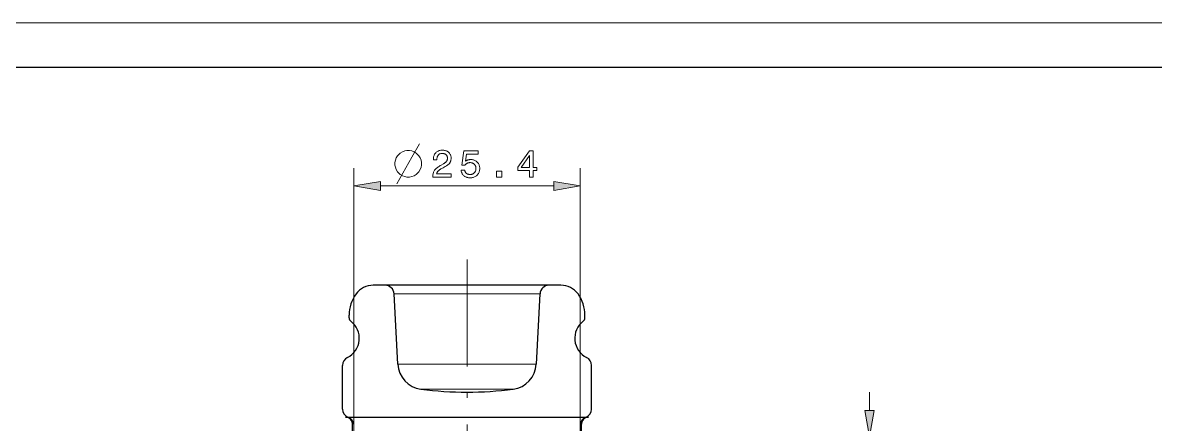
# Model space of a CAD drawing. Extents: x 0 to 297, y 0 to 562.
# Drawn here: x 103.6 to 230.8, y 374.9 to 420 of the extents above; entities that cross this region are included whole.
import ezdxf

# ---------------------------------------------------------------- set-up
doc = ezdxf.new("R2010")
doc.units = 0
doc.linetypes.add('DASHDOT', pattern=[18.5, 12, -3, 0.5, -3])

msp = doc.modelspace()

# ---------------------------------------------------------------- linework, layer by layer
at = {"color": 7, "lineweight": 13}
for p, q in [((0, 420), (297, 420)), ((140.8, 373.51), (140.8, 403.66)), ((166.2, 373.51), (166.2, 403.66))]:
    msp.add_line(p, q, dxfattribs=at)
at = {"color": 7, "lineweight": 30}
for p, q in [((20, 415), (292, 415)), ((139.85, 375.71), (167.15, 375.71))]:
    msp.add_line(p, q, dxfattribs=at)
at = {"color": 7, "lineweight": 13, "ltscale": 0.487279}
msp.add_line((143.76, 401.66), (163.25, 401.66), dxfattribs=at)
at = {"color": 7, "linetype": 'DASHDOT', "lineweight": 13}
msp.add_line((153.5, 393.39), (153.5, 102.36), dxfattribs=at)
at = {"color": 7, "lineweight": 30, "ltscale": 0.033462}
for p, q in [((144.3, 390.51), (142.96, 390.51)), ((164.04, 390.51), (162.7, 390.51))]:
    msp.add_line(p, q, dxfattribs=at)
at = {"color": 7, "lineweight": 30, "ltscale": 0.119719}
msp.add_line((149.09, 390.51), (144.3, 390.51), dxfattribs=at)
at = {"color": 7, "lineweight": 30, "ltscale": 0.197718}
for p, q in [((145.72, 381.66), (145.3, 389.56)), ((161.29, 381.66), (161.7, 389.56))]:
    msp.add_line(p, q, dxfattribs=at)
at = {"color": 7, "lineweight": 13, "ltscale": 0.106722}
msp.add_line((149.57, 389.56), (145.3, 389.56), dxfattribs=at)
at = {"color": 7, "lineweight": 30, "ltscale": 0.340229}
msp.add_line((162.7, 390.51), (149.09, 390.51), dxfattribs=at)
at = {"color": 7, "lineweight": 13, "ltscale": 0.303295}
msp.add_line((161.7, 389.56), (149.57, 389.56), dxfattribs=at)
at = {"color": 7, "lineweight": 30, "ltscale": 0.007188}
for p, q in [((140.25, 386.87), (140.25, 387.16)), ((166.75, 386.87), (166.75, 387.16))]:
    msp.add_line(p, q, dxfattribs=at)
at = {"color": 7, "lineweight": 30, "ltscale": 0.122413}
for p, q in [((139.5, 376.61), (139.5, 381.51)), ((167.5, 376.61), (167.5, 381.51))]:
    msp.add_line(p, q, dxfattribs=at)
at = {"color": 7, "lineweight": 13, "ltscale": 0.101335}
msp.add_line((149.77, 381.66), (145.72, 381.66), dxfattribs=at)
at = {"color": 7, "lineweight": 13, "ltscale": 0.287986}
msp.add_line((161.29, 381.66), (149.77, 381.66), dxfattribs=at)
at = {"color": 7, "lineweight": 13, "ltscale": 0.067401}
msp.add_line((151.02, 378.85), (148.32, 378.85), dxfattribs=at)
at = {"color": 7, "lineweight": 13, "ltscale": 0.191547}
msp.add_line((158.68, 378.85), (151.02, 378.85), dxfattribs=at)
at = {"color": 7, "lineweight": 13, "ltscale": 0.051139}
msp.add_line((198.71, 376.46), (198.71, 378.51), dxfattribs=at)
at = {"color": 7, "lineweight": 30, "ltscale": 0.035001}
for p, q in [((140.65, 373.51), (140.65, 374.91)), ((166.35, 373.51), (166.35, 374.91))]:
    msp.add_line(p, q, dxfattribs=at)
at = {"color": 7, "lineweight": 13}
msp.add_lwpolyline([(145.6, 401.91), (147.3, 404.91), (148.15, 406.41)], dxfattribs=at)
for points in [[(147.05, 405.66), (146.75, 405.66), (146.5, 405.61), (146.25, 405.51), (146, 405.36), (145.7, 405.06), (145.55, 404.81), (145.45, 404.56), (145.4, 404.31), (145.4, 404.01), (145.45, 403.76), (145.55, 403.51), (145.7, 403.26), (146, 402.96), (146.25, 402.81), (146.5, 402.71), (146.75, 402.66), (147.05, 402.66), (147.3, 402.71), (147.55, 402.81), (147.8, 402.96), (148.1, 403.26), (148.25, 403.51), (148.35, 403.76), (148.4, 404.01), (148.4, 404.31), (148.35, 404.56), (148.25, 404.81), (148.1, 405.06), (147.8, 405.36), (147.55, 405.51), (147.3, 405.61)], [(149.65, 402.66), (149.65, 402.67), (149.65, 402.76), (149.66, 402.85), (149.67, 402.93), (149.68, 403.01), (149.7, 403.08), (149.72, 403.16), (149.75, 403.23), (149.78, 403.29), (149.82, 403.36), (149.86, 403.42), (149.9, 403.48), (149.95, 403.54), (150.01, 403.6), (150.07, 403.66), (150.15, 403.71), (150.22, 403.77), (150.31, 403.83), (150.4, 403.89), (150.5, 403.95), (150.6, 404.01), (150.86, 404.15), (150.9, 404.17), (150.94, 404.2), (150.98, 404.23), (151.02, 404.25), (151.06, 404.28), (151.09, 404.31), (151.12, 404.34), (151.15, 404.37), (151.17, 404.4), (151.19, 404.43), (151.21, 404.46), (151.23, 404.49), (151.25, 404.53), (151.26, 404.56), (151.27, 404.6), (151.28, 404.63), (151.29, 404.67), (151.29, 404.71), (151.3, 404.75), (151.3, 404.79), (151.3, 404.84), (151.29, 404.88), (151.28, 404.93), (151.27, 404.97), (151.26, 405.01), (151.24, 405.04), (151.22, 405.08), (151.19, 405.11), (151.17, 405.15), (151.13, 405.18), (151.1, 405.2), (151.07, 405.23), (151.03, 405.25), (150.99, 405.27), (150.94, 405.29), (150.9, 405.3), (150.85, 405.31), (150.8, 405.32), (150.75, 405.32), (150.7, 405.32), (150.64, 405.32), (150.59, 405.32), (150.54, 405.31), (150.5, 405.29), (150.45, 405.28), (150.41, 405.26), (150.37, 405.23), (150.34, 405.2), (150.3, 405.17), (150.27, 405.14), (150.24, 405.1), (150.21, 405.06), (150.19, 405.01), (150.17, 404.97), (150.15, 404.92), (150.14, 404.86), (150.13, 404.81), (150.12, 404.75), (150.11, 404.69), (150.11, 404.63), (150.11, 404.59), (149.72, 404.59), (149.72, 404.65), (149.72, 404.75), (149.73, 404.83), (149.74, 404.92), (149.76, 405), (149.79, 405.08), (149.82, 405.15), (149.85, 405.22), (149.89, 405.29), (149.94, 405.35), (149.99, 405.4), (150.04, 405.46), (150.1, 405.5), (150.17, 405.55), (150.24, 405.58), (150.31, 405.61), (150.38, 405.64), (150.46, 405.66), (150.54, 405.67), (150.63, 405.68), (150.72, 405.68), (150.81, 405.68), (150.89, 405.67), (150.97, 405.66), (151.05, 405.64), (151.12, 405.62), (151.19, 405.59), (151.26, 405.56), (151.32, 405.52), (151.38, 405.48), (151.44, 405.43), (151.49, 405.38), (151.53, 405.33), (151.58, 405.27), (151.61, 405.21), (151.64, 405.15), (151.67, 405.08), (151.68, 405.01), (151.7, 404.94), (151.71, 404.87), (151.71, 404.79), (151.71, 404.73), (151.7, 404.67), (151.69, 404.61), (151.68, 404.55), (151.67, 404.5), (151.65, 404.44), (151.63, 404.39), (151.61, 404.34), (151.58, 404.29), (151.55, 404.24), (151.52, 404.2), (151.48, 404.15), (151.44, 404.11), (151.39, 404.07), (151.35, 404.03), (151.3, 403.99), (151.24, 403.95), (151.18, 403.91), (151.12, 403.88), (151.06, 403.84), (150.81, 403.71), (150.74, 403.67), (150.67, 403.64), (150.61, 403.6), (150.55, 403.57), (150.5, 403.53), (150.45, 403.5), (150.4, 403.47), (150.36, 403.43), (150.32, 403.4), (150.29, 403.37), (150.26, 403.34), (150.23, 403.31), (150.2, 403.28), (150.18, 403.25), (150.16, 403.21), (150.14, 403.18), (150.12, 403.14), (150.11, 403.11), (150.09, 403.07), (150.08, 403.03), (151.71, 403.03), (151.71, 402.66)], [(152.83, 403.44), (153.23, 403.44), (153.24, 403.4), (153.25, 403.35), (153.26, 403.31), (153.28, 403.27), (153.3, 403.24), (153.32, 403.2), (153.34, 403.17), (153.37, 403.14), (153.4, 403.11), (153.43, 403.08), (153.46, 403.05), (153.49, 403.03), (153.53, 403.01), (153.57, 402.99), (153.61, 402.98), (153.65, 402.97), (153.69, 402.96), (153.74, 402.95), (153.78, 402.95), (153.83, 402.95), (153.89, 402.95), (153.95, 402.95), (154, 402.96), (154.05, 402.98), (154.1, 402.99), (154.15, 403.01), (154.2, 403.04), (154.24, 403.06), (154.28, 403.1), (154.32, 403.13), (154.35, 403.17), (154.38, 403.21), (154.41, 403.25), (154.43, 403.3), (154.45, 403.34), (154.47, 403.39), (154.48, 403.44), (154.49, 403.5), (154.5, 403.55), (154.5, 403.61), (154.5, 403.67), (154.49, 403.73), (154.48, 403.79), (154.47, 403.84), (154.46, 403.89), (154.44, 403.93), (154.41, 403.98), (154.38, 404.02), (154.35, 404.06), (154.32, 404.1), (154.28, 404.13), (154.24, 404.17), (154.2, 404.19), (154.15, 404.22), (154.11, 404.24), (154.06, 404.25), (154, 404.26), (153.95, 404.27), (153.89, 404.28), (153.83, 404.28), (153.8, 404.28), (153.76, 404.28), (153.73, 404.27), (153.7, 404.27), (153.66, 404.26), (153.63, 404.26), (153.6, 404.25), (153.57, 404.24), (153.54, 404.22), (153.51, 404.21), (153.48, 404.2), (153.46, 404.18), (153.43, 404.16), (153.4, 404.15), (153.38, 404.13), (153.35, 404.1), (153.33, 404.08), (153.31, 404.06), (153.28, 404.03), (153.26, 404.01), (152.92, 404.01), (153.15, 405.59), (154.76, 405.59), (154.76, 405.24), (153.44, 405.24), (153.32, 404.43), (153.34, 404.45), (153.37, 404.47), (153.39, 404.49), (153.41, 404.5), (153.44, 404.52), (153.47, 404.53), (153.49, 404.54), (153.52, 404.56), (153.55, 404.57), (153.58, 404.58), (153.61, 404.59), (153.64, 404.6), (153.67, 404.6), (153.7, 404.61), (153.73, 404.61), (153.76, 404.62), (153.79, 404.62), (153.83, 404.62), (153.86, 404.63), (153.9, 404.63), (153.99, 404.62), (154.07, 404.62), (154.16, 404.6), (154.24, 404.58), (154.31, 404.56), (154.38, 404.53), (154.45, 404.49), (154.52, 404.45), (154.58, 404.4), (154.64, 404.35), (154.69, 404.3), (154.74, 404.24), (154.78, 404.17), (154.82, 404.11), (154.85, 404.04), (154.88, 403.96), (154.89, 403.89), (154.91, 403.81), (154.92, 403.72), (154.92, 403.63), (154.92, 403.54), (154.91, 403.45), (154.89, 403.37), (154.87, 403.28), (154.85, 403.21), (154.81, 403.13), (154.77, 403.06), (154.73, 402.99), (154.68, 402.93), (154.62, 402.87), (154.56, 402.81), (154.5, 402.76), (154.43, 402.72), (154.35, 402.68), (154.28, 402.65), (154.2, 402.62), (154.12, 402.6), (154.03, 402.59), (153.94, 402.58), (153.84, 402.58), (153.76, 402.58), (153.68, 402.59), (153.6, 402.6), (153.53, 402.61), (153.46, 402.64), (153.39, 402.66), (153.32, 402.69), (153.26, 402.73), (153.2, 402.77), (153.14, 402.81), (153.09, 402.86), (153.04, 402.92), (153, 402.97), (152.96, 403.03), (152.92, 403.09), (152.9, 403.16), (152.87, 403.22), (152.85, 403.29), (152.84, 403.37)], [(160.53, 402.66), (160.53, 403.4), (159.22, 403.4), (159.22, 403.78), (160.53, 405.59), (160.92, 405.59), (160.92, 403.75), (161.35, 403.75), (161.35, 403.4), (160.92, 403.4), (160.92, 402.66)], [(159.58, 403.75), (160.53, 403.75), (160.53, 405.09)], [(143.76, 402.18), (140.8, 401.66), (143.76, 401.14)], [(156.8, 402.66), (156.8, 403.31), (157.4, 403.31), (157.4, 402.66)], [(163.25, 401.14), (166.2, 401.66), (163.25, 402.18)], [(198.19, 376.46), (198.71, 373.51), (199.23, 376.46)]]:
    msp.add_lwpolyline(points, close=True, dxfattribs=at)
at = {"color": 7, "lineweight": 30}
for centre, radius, start, end in [((144.25, 387.16), 4, 143.5766, 179.9999), ((142.96, 388.11), 2.4, 90, 143.5764), ((144.3, 389.51), 1, 3, 90), ((162.7, 389.51), 1, 90, 177), ((164.04, 388.11), 2.4, 36.4236, 90), ((162.75, 387.16), 4, 0.0001, 36.4234), ((139, 384.56), 2.4, 296.179, 52.8827), ((140.75, 386.87), 0.5, 180, 232.8827), ((168, 384.56), 2.4, 127.1173, 243.821), ((166.25, 386.87), 0.5, 307.1173, 360), ((140.5, 381.51), 1, 116.179, 179.9999), ((166.5, 381.51), 1, 0.0001, 63.8209), ((148.71, 381.82), 3, 183.0001, 262.5607), ((158.29, 381.82), 3, 277.4393, 356.9999), ((153.5, 418.52), 40.01, 262.5615, 269.9988), ((153.5, 418.48), 39.97, 269.9964, 277.4412), ((140.5, 376.61), 1, 180.0001, 252.2084), ((139.85, 374.91), 0.8, 360, 90), ((139.95, 374.9), 0.8, 0.0001, 72.2084), ((167.05, 374.9), 0.8, 107.7916, 179.9999), ((167.15, 374.91), 0.8, 90, 180), ((166.5, 376.61), 1, 287.7916, 359.9999)]:
    msp.add_arc(centre, radius, start, end, dxfattribs=at)
at = {"color": 7, "lineweight": 13}
for points in [[(143.76, 402.18), (140.8, 401.66), (143.76, 402.18), (143.76, 401.14)], [(163.25, 401.14), (166.2, 401.66), (163.25, 401.14), (163.25, 402.18)], [(198.19, 376.46), (198.71, 373.51), (198.19, 376.46), (199.23, 376.46)]]:
    msp.add_solid(points, dxfattribs=at)

doc.saveas('drawing.dxf')
